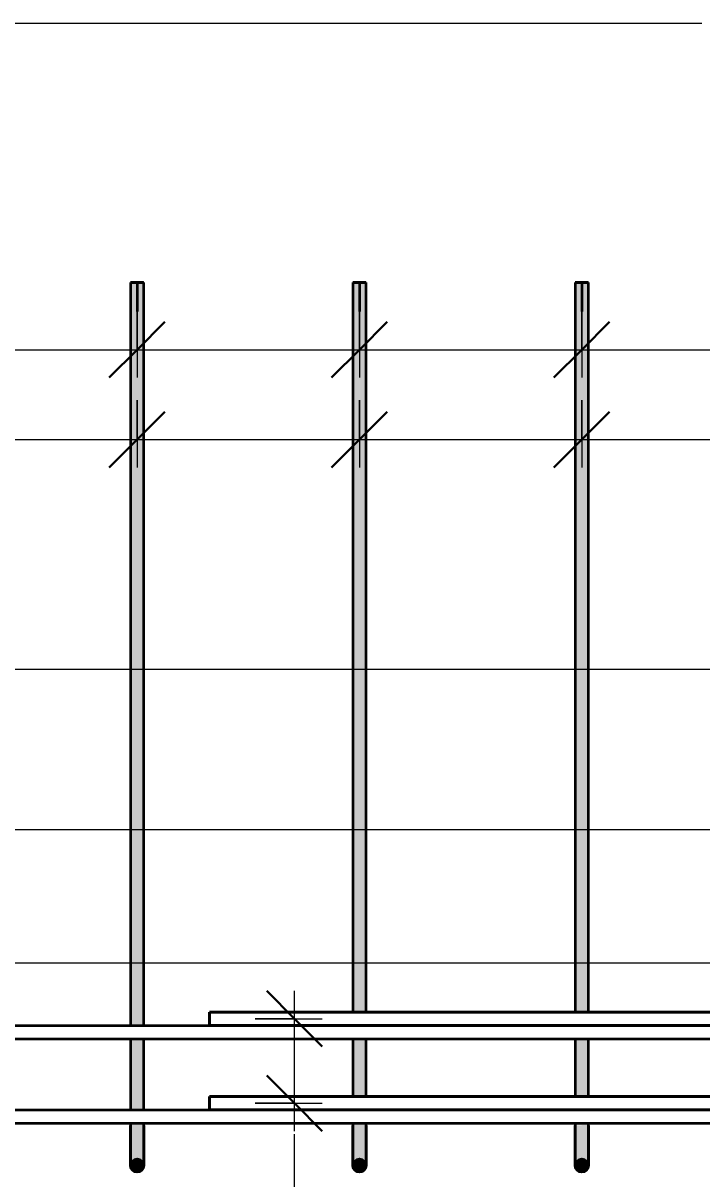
# Model space of a CAD drawing. Header units: millimetres. Extents: x -2461 to 50011, y -6221 to 38236.
# Drawn here: x 48197 to 48808, y 2726 to 3765 of the extents above; entities that cross this region are included whole.
import ezdxf

# ---------------------------------------------------------------- set-up
doc = ezdxf.new("R2010")
doc.units = ezdxf.units.MM
for name, color, linetype, lineweight in [('AA_Dim', 7, 'Continuous', 9), ('AA_Dim-25', 7, 'Continuous', 9), ('AA_Oformlenie', 7, 'Continuous', 9), ('AA_Vinoska', 7, 'Continuous', 9), ('AF_Perekritie_Опалубка', 253, 'Continuous', 18), ('AF_Stena_Опалубка', 253, 'Continuous', 18), ('KR_Armatura_Tonkie', 7, 'Continuous', 20)]:
    doc.layers.add(name, color=color, linetype=linetype, lineweight=lineweight)
doc.styles.add('ISOCPEUR_11', font='isocpeur.ttf', dxfattribs={"width": 0.85, "height": 62.5})
doc.styles.add('ISOCPEUR_12', font='isocpeur.ttf', dxfattribs={"width": 0.8, "height": 62.5})
doc.dimstyles.new('10_Раскладка_арматуры_с_засечками_1', dxfattribs={"dimscale": 304.8, "dimtxt": 0.18, "dimasz": 0.164042, "dimexe": 0.082021, "dimexo": 0, "dimgap": 0, "dimtad": 1, "dimdec": 3, "dimrnd": 0.001, "dimdsep": 46, "dimtxsty": 'ISOCPEUR_12', "dimblk1": 'OBLIQUE', "dimblk2": 'OBLIQUE', "dimsah": 1, "dimcen": 0.09, "dimdle": 0.082021, "dimazin": 0, "dimtfac": 1, "dimtdec": 4, "dimtix": 1, "dimtmove": 0, "dimatfit": 3, "dimfxl": 1, "dimtvp": 1, "dimtolj": 1, "dimtzin": 0, "dimlwd": 18, "dimlwe": 18, "dimarcsym": 2})
doc.dimstyles.new('10_Раскладка_арматуры_с_засечками_3', dxfattribs={"dimscale": 304.8, "dimtxt": 0.18, "dimasz": 0.164042, "dimexe": 0.082021, "dimexo": 0, "dimgap": 0, "dimtad": 1, "dimdec": 3, "dimrnd": 0.001, "dimdsep": 46, "dimtxsty": 'ISOCPEUR_11', "dimblk1": 'OBLIQUE', "dimblk2": 'OBLIQUE', "dimsah": 1, "dimcen": 0.09, "dimdle": 0.082021, "dimazin": 0, "dimtfac": 1, "dimtdec": 4, "dimtix": 1, "dimtmove": 0, "dimatfit": 3, "dimfxl": 1, "dimtvp": 1, "dimtolj": 1, "dimtzin": 0, "dimlwd": 18, "dimlwe": 18, "dimarcsym": 2})

# ---------------------------------------------------------------- blocks, each defined once
blk = doc.blocks.new('350_Стержень П торец СК-СГ _НесАрм_РабПлоск_ - 350_Стержень П торец СК-СГ _НесАрм_РабПлоск_-V33-Схема обрамления отверстия 1500х1050 _h_')
at = {"layer": 'KR_Armatura_Tonkie', "lineweight": 35}
h = blk.add_hatch(color=256, dxfattribs=at)
h.paths.add_polyline_path([(-32900.7, 2774), (-32895, 2774), (-32895, 2776), (-32901, 2776), (-32900.8, 2774)])
h.paths.add_polyline_path([(-32900.8, 2800), (-32895, 2800), (-32895, 2852), (-32901, 2852), (-32900.8, 2800)])
h.paths.add_polyline_path([(-32895, 2876), (-32895, 3532), (-32901, 3532), (-32900.7, 2876), (-32896.3, 2876)])
h = blk.add_hatch(color=256, dxfattribs=at)
h.paths.add_polyline_path([(-32890.8, 2774), (-32889, 2774), (-32889.2, 2776), (-32895, 2776), (-32895, 2774), (-32892, 2774)])
h.paths.add_polyline_path([(-32895, 2800), (-32889, 2800), (-32889.2, 2852), (-32895, 2852), (-32895, 2801.2)])
h.paths.add_polyline_path([(-32895, 2876), (-32889, 2876), (-32889.2, 3532), (-32895, 3532), (-32895, 2917.8)])
for points in [[(-32900.9, 2738.5), (-32900.4, 2740.5), (-32899.8, 2741.5), (-32898.4, 2742.9), (-32898, 2743.2), (-32896.1, 2743.9), (-32895, 2744), (-32895, 2774), (-32901, 2773.9), (-32900.9, 2749.7), (-32900.9, 2744.3), (-32900.7, 2742.3), (-32901, 2739.1)], [(-32889, 2738), (-32889.2, 2742.9), (-32889, 2743.9), (-32889.2, 2758.7), (-32889.6, 2766.2), (-32889.2, 2774), (-32895, 2774), (-32895, 2744), (-32893.4, 2743.8), (-32891.6, 2742.9), (-32890.2, 2741.5), (-32889.6, 2740.4), (-32889.2, 2739.6), (-32889, 2738.1)], [(-32895, 2732), (-32893.4, 2732.2), (-32892, 2732.8), (-32890.8, 2733.8), (-32889.8, 2735), (-32889.2, 2736.4), (-32889, 2738), (-32889.2, 2739.6), (-32889.9, 2741.2), (-32891.6, 2742.9), (-32892, 2743.2), (-32893.4, 2743.8), (-32895, 2744), (-32896.6, 2743.8), (-32898.4, 2742.9), (-32899.2, 2742.2), (-32900.2, 2741), (-32900.8, 2739.6), (-32901, 2738), (-32900.7, 2736.2), (-32900.2, 2735), (-32899.2, 2733.8), (-32898, 2732.8), (-32896.6, 2732.2)], [(-32900.9, 2740.6), (-32900.9, 2743.9), (-32901, 2742.8), (-32900.9, 2741)]]:
    blk.add_hatch(color=256, dxfattribs=at).paths.add_polyline_path(points)
h = blk.add_hatch(color=256, dxfattribs=at)
h.paths.add_polyline_path([(-32889.2, 2740.4), (-32889.1, 2742.3), (-32889.2, 2740.9)])
h.paths.add_polyline_path([(-32889.3, 2760.4), (-32889.2, 2772), (-32889.6, 2765.7), (-32889.6, 2764.1), (-32889.4, 2760.9)])
at = {"layer": 'AA_Oformlenie'}
for start, end in [(90, 270), (270, 90)]:
    blk.add_arc((-32895, 2738), 6, start, end, dxfattribs=at)
at = {"layer": 'KR_Armatura_Tonkie', "lineweight": 35}
for p, q in [((-32901, 3532), (-32901, 2876)), ((-32901, 3532), (-32895, 3532)), ((-32895, 3532), (-32900.8, 3532)), ((-32895, 3532), (-32900.8, 3532)), ((-32900.8, 3532), (-32895, 3532)), ((-32895, 3532), (-32889, 3532)), ((-32889.2, 3532), (-32895, 3532)), ((-32895, 3532), (-32889.2, 3532)), ((-32889.2, 3532), (-32895, 3532)), ((-32895, 3532), (-32895, 3506)), ((-32895, 3532), (-32895, 3506)), ((-32889, 2876), (-32889, 3532)), ((-32901, 2852), (-32901, 2800)), ((-32889, 2800), (-32889, 2852)), ((-32901, 2776), (-32901, 2774)), ((-32889, 2774), (-32889, 2776))]:
    blk.add_line(p, q, dxfattribs=at)
at = {"layer": 'KR_Armatura_Tonkie', "lineweight": 35, "flags": 128}
for points in [[(-32901, 2774), (-32901, 2762.3), (-32901, 2751.8), (-32901, 2743.8), (-32901, 2739.1), (-32901, 2738)], [(-32901, 2738), (-32901, 2740), (-32901, 2745.6), (-32901, 2754.4), (-32901, 2765.3), (-32901, 2774)], [(-32889, 2738), (-32889, 2740), (-32889, 2745.6), (-32889, 2754.4), (-32889, 2765.3), (-32889, 2774)], [(-32889, 2774), (-32889, 2762.3), (-32889, 2751.8), (-32889, 2743.8), (-32889, 2739.1), (-32889, 2738)]]:
    blk.add_lwpolyline(points, dxfattribs=at)
at = {"layer": 'KR_Armatura_Tonkie', "lineweight": 35}
blk.add_circle((-32895, 2738), 6, dxfattribs=at)
blk = doc.blocks.new('350_Стержень П торец СК-СГ _НесАрм_РабПлоск_ - 350_Стержень П торец СК-СГ _НесАрм_РабПлоск_-V36-Схема обрамления отверстия 1500х1050 _h_')
at = {"layer": 'KR_Armatura_Tonkie', "lineweight": 35}
h = blk.add_hatch(color=256, dxfattribs=at)
h.paths.add_polyline_path([(-33496.6, 2774), (-33495, 2774), (-33495, 2776), (-33501, 2776), (-33500.8, 2774), (-33498, 2774)])
h.paths.add_polyline_path([(-33501, 2788), (-33495, 2788), (-33495, 2852), (-33501, 2852), (-33501, 2801.2)])
h.paths.add_polyline_path([(-33495, 2864), (-33495, 3532), (-33501, 3532), (-33500.7, 2864), (-33496.4, 2864)])
h = blk.add_hatch(color=256, dxfattribs=at)
h.paths.add_polyline_path([(-33489, 2774), (-33489.2, 2776), (-33495, 2776), (-33495, 2774), (-33489.2, 2774)])
h.paths.add_polyline_path([(-33489.2, 2788), (-33489, 2788), (-33489.2, 2852), (-33495, 2852), (-33495, 2788), (-33489.8, 2788)])
h.paths.add_polyline_path([(-33493.6, 2864), (-33489, 2864), (-33489.2, 3532), (-33495, 3532), (-33495, 2864)])
for points in [[(-33500.9, 2738.5), (-33500.4, 2740.5), (-33499.8, 2741.5), (-33498.4, 2742.9), (-33498, 2743.2), (-33496.1, 2743.9), (-33495, 2744), (-33495, 2774), (-33501, 2774), (-33500.9, 2749.7), (-33500.9, 2744.3), (-33500.8, 2741.6), (-33501, 2739.1)], [(-33489, 2738), (-33489.1, 2743.2), (-33489, 2743.9), (-33489.1, 2757.5), (-33489.6, 2766.2), (-33489.2, 2774), (-33495, 2774), (-33495, 2744), (-33493.3, 2743.7), (-33491.6, 2742.9), (-33490.2, 2741.5), (-33489.6, 2740.4), (-33489.2, 2739.6), (-33489, 2738.1)], [(-33495, 2732), (-33493.3, 2732.3), (-33492, 2732.8), (-33490.8, 2733.8), (-33489.8, 2735), (-33489.2, 2736.4), (-33489, 2738), (-33489.2, 2739.6), (-33489.8, 2741), (-33491.6, 2742.9), (-33492, 2743.2), (-33493.4, 2743.8), (-33495, 2744), (-33496.6, 2743.8), (-33498.4, 2742.9), (-33499.2, 2742.2), (-33500.2, 2741), (-33500.8, 2739.6), (-33501, 2738), (-33500.8, 2736.4), (-33500.2, 2735), (-33499.2, 2733.8), (-33498, 2732.8), (-33496.6, 2732.2)], [(-33500.9, 2740.6), (-33500.9, 2743.9), (-33501, 2742.8), (-33500.9, 2741)]]:
    blk.add_hatch(color=256, dxfattribs=at).paths.add_polyline_path(points)
h = blk.add_hatch(color=256, dxfattribs=at)
h.paths.add_polyline_path([(-33489.2, 2740.4), (-33489.1, 2742.3), (-33489.2, 2740.9)])
h.paths.add_polyline_path([(-33489.3, 2760.4), (-33489.2, 2772), (-33489.6, 2765.7), (-33489.6, 2764.1), (-33489.4, 2760.9)])
at = {"layer": 'AA_Oformlenie'}
for start, end in [(90, 270), (270, 90)]:
    blk.add_arc((-33495, 2738), 6, start, end, dxfattribs=at)
at = {"layer": 'KR_Armatura_Tonkie', "lineweight": 35}
for p, q in [((-33501, 3532), (-33501, 2864)), ((-33501, 3532), (-33495, 3532)), ((-33495, 3532), (-33500.8, 3532)), ((-33495, 3532), (-33500.8, 3532)), ((-33500.8, 3532), (-33495, 3532)), ((-33495, 3532), (-33489, 3532)), ((-33489.2, 3532), (-33495, 3532)), ((-33495, 3532), (-33489.2, 3532)), ((-33489.2, 3532), (-33495, 3532)), ((-33495, 3532), (-33495, 3506)), ((-33495, 3532), (-33495, 3506)), ((-33489, 2864), (-33489, 3532)), ((-33501, 2852), (-33501, 2788)), ((-33489, 2788), (-33489, 2852)), ((-33501, 2776), (-33501, 2774)), ((-33489, 2774), (-33489, 2776))]:
    blk.add_line(p, q, dxfattribs=at)
at = {"layer": 'KR_Armatura_Tonkie', "lineweight": 35, "flags": 128}
for points in [[(-33501, 2774), (-33501, 2762.3), (-33501, 2751.8), (-33501, 2743.8), (-33501, 2739.1), (-33501, 2738)], [(-33501, 2738), (-33501, 2740), (-33501, 2745.6), (-33501, 2754.4), (-33501, 2765.3), (-33501, 2774)], [(-33489, 2738), (-33489, 2740), (-33489, 2745.6), (-33489, 2754.4), (-33489, 2765.3), (-33489, 2774)], [(-33489, 2774), (-33489, 2762.3), (-33489, 2751.8), (-33489, 2743.8), (-33489, 2739.1), (-33489, 2738)]]:
    blk.add_lwpolyline(points, dxfattribs=at)
at = {"layer": 'KR_Armatura_Tonkie', "lineweight": 35}
blk.add_circle((-33495, 2738), 6, dxfattribs=at)
blk = doc.blocks.new('350_Стержень П торец СК-СГ _НесАрм_РабПлоск_ - 350_Стержень П торец СК-СГ _НесАрм_РабПлоск_-V35-Схема обрамления отверстия 1500х1050 _h_')
at = {"layer": 'KR_Armatura_Tonkie', "lineweight": 35}
h = blk.add_hatch(color=256, dxfattribs=at)
h.paths.add_polyline_path([(-33896.6, 2774), (-33895, 2774), (-33895, 2776), (-33901, 2776), (-33900.8, 2774), (-33898, 2774)])
h.paths.add_polyline_path([(-33895, 2800), (-33895, 2852), (-33901, 2852), (-33900.8, 2800), (-33896.5, 2800)])
h.paths.add_polyline_path([(-33895, 2876), (-33895, 3532), (-33901, 3532), (-33900.7, 2876), (-33896.3, 2876)])
h = blk.add_hatch(color=256, dxfattribs=at)
h.paths.add_polyline_path([(-33892, 2774), (-33889, 2774), (-33889.2, 2776), (-33895, 2776), (-33895, 2774), (-33892, 2774)])
h.paths.add_polyline_path([(-33895, 2800), (-33889, 2800), (-33889.2, 2852), (-33895, 2852), (-33895, 2801.2)])
h.paths.add_polyline_path([(-33895, 2876), (-33889, 2876), (-33889.2, 3532), (-33895, 3532), (-33895, 2917.8)])
for points in [[(-33900.9, 2738.5), (-33900.4, 2740.5), (-33899.8, 2741.5), (-33898.4, 2742.9), (-33898, 2743.2), (-33896.1, 2743.9), (-33895, 2744), (-33895, 2774), (-33901, 2774), (-33900.9, 2749.7), (-33900.9, 2744.3), (-33900.8, 2741.6), (-33901, 2739.1)], [(-33889, 2738), (-33889.1, 2743.2), (-33889, 2743.9), (-33889.1, 2757.5), (-33889.6, 2764.7), (-33889.2, 2774), (-33895, 2774), (-33895, 2744), (-33893.4, 2743.8), (-33891.6, 2742.9), (-33890.2, 2741.5), (-33889.6, 2740.4), (-33889.2, 2739.6), (-33889, 2738.1)], [(-33895, 2732), (-33893.4, 2732.2), (-33892, 2732.8), (-33890.8, 2733.8), (-33889.8, 2735), (-33889.2, 2736.4), (-33889, 2738), (-33889.2, 2739.6), (-33889.8, 2741), (-33891.6, 2742.9), (-33892, 2743.2), (-33893.4, 2743.8), (-33895, 2744), (-33896.6, 2743.8), (-33898.4, 2742.9), (-33899.2, 2742.2), (-33900.2, 2741), (-33900.8, 2739.6), (-33901, 2738), (-33900.8, 2736.4), (-33900.2, 2735), (-33899.2, 2733.8), (-33898, 2732.8), (-33896.6, 2732.2)], [(-33900.9, 2740.6), (-33900.9, 2743.9), (-33901, 2742.8), (-33900.9, 2741)]]:
    blk.add_hatch(color=256, dxfattribs=at).paths.add_polyline_path(points)
h = blk.add_hatch(color=256, dxfattribs=at)
h.paths.add_polyline_path([(-33889.2, 2740.4), (-33889.1, 2742.3), (-33889.2, 2740.9)])
h.paths.add_polyline_path([(-33889.3, 2760.4), (-33889.2, 2772), (-33889.6, 2765.7), (-33889.6, 2764.1), (-33889.4, 2760.9)])
at = {"layer": 'AA_Oformlenie'}
for start, end in [(90, 270), (270, 90)]:
    blk.add_arc((-33895, 2738), 6, start, end, dxfattribs=at)
at = {"layer": 'KR_Armatura_Tonkie', "lineweight": 35}
for p, q in [((-33901, 3532), (-33901, 2876)), ((-33901, 3532), (-33895, 3532)), ((-33895, 3532), (-33900.8, 3532)), ((-33895, 3532), (-33900.8, 3532)), ((-33900.8, 3532), (-33895, 3532)), ((-33895, 3532), (-33889, 3532)), ((-33889.2, 3532), (-33895, 3532)), ((-33895, 3532), (-33889.2, 3532)), ((-33889.2, 3532), (-33895, 3532)), ((-33895, 3532), (-33895, 3506)), ((-33895, 3532), (-33895, 3506)), ((-33889, 2876), (-33889, 3532)), ((-33901, 2852), (-33901, 2800)), ((-33889, 2800), (-33889, 2852)), ((-33901, 2776), (-33901, 2774)), ((-33889, 2774), (-33889, 2776))]:
    blk.add_line(p, q, dxfattribs=at)
at = {"layer": 'KR_Armatura_Tonkie', "lineweight": 35, "flags": 128}
for points in [[(-33901, 2774), (-33901, 2762.3), (-33901, 2751.8), (-33901, 2743.8), (-33901, 2739.1), (-33901, 2738)], [(-33901, 2738), (-33901, 2740), (-33901, 2745.6), (-33901, 2754.4), (-33901, 2765.3), (-33901, 2774)], [(-33889, 2738), (-33889, 2740), (-33889, 2745.6), (-33889, 2754.4), (-33889, 2765.3), (-33889, 2774)], [(-33889, 2774), (-33889, 2762.3), (-33889, 2751.8), (-33889, 2743.8), (-33889, 2739.1), (-33889, 2738)]]:
    blk.add_lwpolyline(points, dxfattribs=at)
at = {"layer": 'KR_Armatura_Tonkie', "lineweight": 35}
blk.add_circle((-33895, 2738), 6, dxfattribs=at)
blk = doc.blocks.new('011_Прямоугольник обрыва _ЭлУзла_ - 011_Прямоугольник обрыва _ЭлУзла_-4156951-Схема обрамления отверстия 1500х1050 _h_')
at = {"layer": 'AA_Oformlenie'}
blk.add_line((-34010.1, 3765.2), (-32786.9, 3765.2), dxfattribs=at)
blk = doc.blocks.new('DIMBLOCK179-Схема обрамления отверстия 1500х1050 _h_')
at = {"layer": 'AA_Dim-25', "lineweight": 18}
for p, q in [((48099.6, 3506.9), (48099.6, 3446.5)), ((48099.6, 3471.5), (48099.6, 3506.9)), ((48299.6, 3506.9), (48299.6, 3446.5)), ((48299.6, 3471.5), (48299.6, 3506.9)), ((48099.6, 3471.5), (48299.6, 3471.5))]:
    blk.add_line(p, q, dxfattribs=at)
at = {"layer": 'AA_Dim-25', "lineweight": 30}
for p, q in [((48099.6, 3471.5), (48124.6, 3496.5)), ((48299.6, 3471.5), (48324.6, 3496.5)), ((48099.6, 3471.5), (48074.6, 3446.5)), ((48299.6, 3471.5), (48274.6, 3446.5))]:
    blk.add_line(p, q, dxfattribs=at)
blk = doc.blocks.new('_Oblique')
at = {"color": 0, "linetype": 'ByBlock', "lineweight": -2}
blk.add_line((-0.5, -0.5), (0.5, 0.5), dxfattribs=at)
blk = doc.blocks.new('DIMBLOCK180-Схема обрамления отверстия 1500х1050 _h_')
at = {"layer": 'AA_Dim-25', "lineweight": 18}
for p, q in [((48299.6, 3506.9), (48299.6, 3446.5)), ((48299.6, 3471.5), (48299.6, 3506.9)), ((48499.6, 3506.9), (48499.6, 3446.5)), ((48499.6, 3471.5), (48499.6, 3506.9)), ((48299.6, 3471.5), (48499.6, 3471.5))]:
    blk.add_line(p, q, dxfattribs=at)
at = {"layer": 'AA_Dim-25', "lineweight": 30}
for p, q in [((48299.6, 3471.5), (48324.6, 3496.5)), ((48499.6, 3471.5), (48524.6, 3496.5)), ((48299.6, 3471.5), (48274.6, 3446.5)), ((48499.6, 3471.5), (48474.6, 3446.5))]:
    blk.add_line(p, q, dxfattribs=at)
blk = doc.blocks.new('DIMBLOCK181-Схема обрамления отверстия 1500х1050 _h_')
at = {"layer": 'AA_Dim-25', "lineweight": 18}
for p, q in [((48499.6, 3506.9), (48499.6, 3446.5)), ((48499.6, 3471.5), (48499.6, 3506.9)), ((48699.6, 3506.9), (48699.6, 3446.5)), ((48699.6, 3471.5), (48699.6, 3506.9)), ((48499.6, 3471.5), (48699.6, 3471.5))]:
    blk.add_line(p, q, dxfattribs=at)
at = {"layer": 'AA_Dim-25', "lineweight": 30}
for p, q in [((48499.6, 3471.5), (48524.6, 3496.5)), ((48699.6, 3471.5), (48724.6, 3496.5)), ((48499.6, 3471.5), (48474.6, 3446.5)), ((48699.6, 3471.5), (48674.6, 3446.5))]:
    blk.add_line(p, q, dxfattribs=at)
blk = doc.blocks.new('DIMBLOCK182-Схема обрамления отверстия 1500х1050 _h_')
at = {"layer": 'AA_Dim-25', "lineweight": 18}
for p, q in [((48699.6, 3506.9), (48699.6, 3446.5)), ((48699.6, 3471.5), (48699.6, 3506.9)), ((48899.6, 3506.9), (48899.6, 3446.5)), ((48899.6, 3471.5), (48899.6, 3506.9)), ((48699.6, 3471.5), (48899.6, 3471.5))]:
    blk.add_line(p, q, dxfattribs=at)
at = {"layer": 'AA_Dim-25', "lineweight": 30}
for p, q in [((48699.6, 3471.5), (48724.6, 3496.5)), ((48899.6, 3471.5), (48924.6, 3496.5)), ((48699.6, 3471.5), (48674.6, 3446.5)), ((48899.6, 3471.5), (48874.6, 3446.5))]:
    blk.add_line(p, q, dxfattribs=at)
blk = doc.blocks.new('DIMBLOCK199-Схема обрамления отверстия 1500х1050 _h_')
at = {"layer": 'AA_Dim-25', "lineweight": 18}
for p, q in [((47387.6, 3219.7), (47387.6, 3159.3)), ((47387.6, 3184.3), (47387.6, 3219.7)), ((49011.6, 3219.7), (49011.6, 3159.3)), ((49011.6, 3184.3), (49011.6, 3219.7)), ((47387.6, 3184.3), (49011.6, 3184.3))]:
    blk.add_line(p, q, dxfattribs=at)
at = {"layer": 'AA_Dim-25', "lineweight": 30}
for p, q in [((47387.6, 3184.3), (47412.6, 3209.3)), ((49011.6, 3184.3), (49036.6, 3209.3)), ((47387.6, 3184.3), (47362.6, 3159.3)), ((49011.6, 3184.3), (48986.6, 3159.3))]:
    blk.add_line(p, q, dxfattribs=at)
blk = doc.blocks.new('DIMBLOCK207-Схема обрамления отверстия 1500х1050 _h_')
at = {"layer": 'AA_Dim-25', "lineweight": 30}
for p, q in [((48441.2, 2870), (48416.2, 2895)), ((48441.2, 2870), (48466.2, 2845)), ((48441.2, 2794), (48416.2, 2819)), ((48441.2, 2794), (48466.2, 2769))]:
    blk.add_line(p, q, dxfattribs=at)
at = {"layer": 'AA_Dim-25', "lineweight": 18}
for p, q in [((48441.2, 2769), (48441.2, 2895)), ((48405.9, 2870), (48466.2, 2870)), ((48441.2, 2870), (48405.9, 2870)), ((48405.9, 2794), (48466.2, 2794)), ((48441.2, 2794), (48405.9, 2794))]:
    blk.add_line(p, q, dxfattribs=at)
blk = doc.blocks.new('DIMBLOCK221-Схема обрамления отверстия 1500х1050 _h_')
at = {"layer": 'AA_Dim-25', "lineweight": 18}
for p, q in [((48099.6, 3426.1), (48099.6, 3365.7)), ((48099.6, 3390.7), (48099.6, 3426.1)), ((48299.6, 3426.1), (48299.6, 3365.7)), ((48299.6, 3390.7), (48299.6, 3426.1)), ((48099.6, 3390.7), (48299.6, 3390.7))]:
    blk.add_line(p, q, dxfattribs=at)
at = {"layer": 'AA_Dim-25', "lineweight": 30}
for p, q in [((48099.6, 3390.7), (48124.6, 3415.7)), ((48299.6, 3390.7), (48324.6, 3415.7)), ((48099.6, 3390.7), (48074.6, 3365.7)), ((48299.6, 3390.7), (48274.6, 3365.7))]:
    blk.add_line(p, q, dxfattribs=at)
blk = doc.blocks.new('DIMBLOCK222-Схема обрамления отверстия 1500х1050 _h_')
at = {"layer": 'AA_Dim-25', "lineweight": 18}
for p, q in [((48299.6, 3426.1), (48299.6, 3365.7)), ((48299.6, 3390.7), (48299.6, 3426.1)), ((48499.6, 3426.1), (48499.6, 3365.7)), ((48499.6, 3390.7), (48499.6, 3426.1)), ((48299.6, 3390.7), (48499.6, 3390.7))]:
    blk.add_line(p, q, dxfattribs=at)
at = {"layer": 'AA_Dim-25', "lineweight": 30}
for p, q in [((48299.6, 3390.7), (48324.6, 3415.7)), ((48499.6, 3390.7), (48524.6, 3415.7)), ((48299.6, 3390.7), (48274.6, 3365.7)), ((48499.6, 3390.7), (48474.6, 3365.7))]:
    blk.add_line(p, q, dxfattribs=at)
blk = doc.blocks.new('DIMBLOCK223-Схема обрамления отверстия 1500х1050 _h_')
at = {"layer": 'AA_Dim-25', "lineweight": 18}
for p, q in [((48499.6, 3426.1), (48499.6, 3365.7)), ((48499.6, 3390.7), (48499.6, 3426.1)), ((48699.6, 3426.1), (48699.6, 3365.7)), ((48699.6, 3390.7), (48699.6, 3426.1)), ((48499.6, 3390.7), (48699.6, 3390.7))]:
    blk.add_line(p, q, dxfattribs=at)
at = {"layer": 'AA_Dim-25', "lineweight": 30}
for p, q in [((48499.6, 3390.7), (48524.6, 3415.7)), ((48699.6, 3390.7), (48724.6, 3415.7)), ((48499.6, 3390.7), (48474.6, 3365.7)), ((48699.6, 3390.7), (48674.6, 3365.7))]:
    blk.add_line(p, q, dxfattribs=at)
blk = doc.blocks.new('DIMBLOCK224-Схема обрамления отверстия 1500х1050 _h_')
at = {"layer": 'AA_Dim-25', "lineweight": 18}
for p, q in [((48699.6, 3426.1), (48699.6, 3365.7)), ((48699.6, 3390.7), (48699.6, 3426.1)), ((48899.6, 3426.1), (48899.6, 3365.7)), ((48899.6, 3390.7), (48899.6, 3426.1)), ((48699.6, 3390.7), (48924.6, 3390.7))]:
    blk.add_line(p, q, dxfattribs=at)
at = {"layer": 'AA_Dim-25', "lineweight": 30}
for p, q in [((48699.6, 3390.7), (48724.6, 3415.7)), ((48899.6, 3390.7), (48924.6, 3415.7)), ((48699.6, 3390.7), (48674.6, 3365.7)), ((48899.6, 3390.7), (48874.6, 3365.7))]:
    blk.add_line(p, q, dxfattribs=at)

msp = doc.modelspace()

# ---------------------------------------------------------------- linework, layer by layer
at = {"layer": 'AA_Vinoska'}
msp.add_line((48440.934, 2766.0626), (48440.934, 2327.8325), dxfattribs=at)
at = {"layer": 'AF_Perekritie_Опалубка', "lineweight": 20}
for p, q in [((47084.619, 3040), (49314.619, 3040)), ((49314.619, 2920), (47084.619, 2920))]:
    msp.add_line(p, q, dxfattribs=at)
at = {"layer": 'AF_Stena_Опалубка', "lineweight": 20}
msp.add_line((49314.619, 2920), (47284.619, 2920), dxfattribs=at)
at = {"layer": 'KR_Armatura_Tonkie', "lineweight": 35}
for p, q in [((48364.7214, 2876), (49242.7214, 2876)), ((48364.7214, 2864), (48364.7214, 2876)), ((49242.7214, 2876), (48364.7214, 2876)), ((48364.7214, 2876), (48364.7214, 2864)), ((47114.285, 2864), (49284.285, 2864)), ((47114.285, 2864), (49284.285, 2864)), ((47324.285, 2864), (49184.285, 2864)), ((48364.7214, 2864), (49242.7214, 2864)), ((49242.7214, 2864), (48364.7214, 2864)), ((47114.285, 2852), (49284.285, 2852)), ((47114.285, 2852), (49284.285, 2852)), ((47324.285, 2852), (49184.285, 2852)), ((48364.7214, 2800), (49242.7214, 2800)), ((48364.7214, 2788), (48364.7214, 2800)), ((49242.7214, 2800), (48364.7214, 2800)), ((48364.7214, 2800), (48364.7214, 2788)), ((47114.285, 2788), (49284.285, 2788)), ((47114.285, 2788), (49284.285, 2788)), ((47324.285, 2788), (49184.285, 2788)), ((48364.7214, 2788), (49242.7214, 2788)), ((49242.7214, 2788), (48364.7214, 2788)), ((47114.285, 2776), (49284.285, 2776)), ((47114.285, 2776), (49284.285, 2776)), ((47324.285, 2776), (49184.285, 2776))]:
    msp.add_line(p, q, dxfattribs=at)

# ---------------------------------------------------------------- block references
at = {"layer": 'AA_Oformlenie'}
msp.add_blockref('011_Прямоугольник обрыва _ЭлУзла_ - 011_Прямоугольник обрыва _ЭлУзла_-4156951-Схема обрамления отверстия 1500х1050 _h_', (81594.619, 0), dxfattribs=at)
at = {"layer": 'KR_Armatura_Tonkie', "lineweight": 35}
for name, p in [('350_Стержень П торец СК-СГ _НесАрм_РабПлоск_ - 350_Стержень П торец СК-СГ _НесАрм_РабПлоск_-V36-Схема обрамления отверстия 1500х1050 _h_', (81794.619, 0)), ('350_Стержень П торец СК-СГ _НесАрм_РабПлоск_ - 350_Стержень П торец СК-СГ _НесАрм_РабПлоск_-V35-Схема обрамления отверстия 1500х1050 _h_', (82394.619, 0)), ('350_Стержень П торец СК-СГ _НесАрм_РабПлоск_ - 350_Стержень П торец СК-СГ _НесАрм_РабПлоск_-V33-Схема обрамления отверстия 1500х1050 _h_', (81594.619, 0))]:
    msp.add_blockref(name, p, dxfattribs=at)

# ---------------------------------------------------------------- dimensions: what is measured, and where the dimension line sits
at = {"layer": 'AA_Dim', "lineweight": 18}
for base, p1, p2, dimstyle, override, picture, middle in [((48299.619, 3471.5427), (48099.619, 3506.898), (48299.619, 3506.898), '10_Раскладка_арматуры_с_засечками_3', {"dimpost": '<>', "dimfxl": 200}, 'DIMBLOCK179-Схема обрамления отверстия 1500х1050 _h_', (48199.619, 3502.7927)), ((48499.619, 3471.5427), (48299.619, 3506.898), (48499.619, 3506.898), '10_Раскладка_арматуры_с_засечками_3', {"dimpost": '<>', "dimfxl": 200}, 'DIMBLOCK180-Схема обрамления отверстия 1500х1050 _h_', (48399.619, 3502.7927)), ((48699.619, 3471.5427), (48499.619, 3506.898), (48699.619, 3506.898), '10_Раскладка_арматуры_с_засечками_3', {"dimpost": '<>', "dimfxl": 200}, 'DIMBLOCK181-Схема обрамления отверстия 1500х1050 _h_', (48599.619, 3502.7927)), ((48899.619, 3471.5427), (48699.619, 3506.898), (48899.619, 3506.898), '10_Раскладка_арматуры_с_засечками_3', {"dimpost": '<>', "dimfxl": 200}, 'DIMBLOCK182-Схема обрамления отверстия 1500х1050 _h_', (48799.619, 3502.7927)), ((48299.619, 3390.7453), (48099.619, 3426.1007), (48299.619, 3426.1007), '10_Раскладка_арматуры_с_засечками_1', {"dimpost": '<>', "dimfxl": 200}, 'DIMBLOCK221-Схема обрамления отверстия 1500х1050 _h_', (48199.619, 3421.9953)), ((48499.619, 3390.7453), (48299.619, 3426.1007), (48499.619, 3426.1007), '10_Раскладка_арматуры_с_засечками_1', {"dimpost": '<>', "dimfxl": 200}, 'DIMBLOCK222-Схема обрамления отверстия 1500х1050 _h_', (48399.619, 3421.9953)), ((48699.619, 3390.7453), (48499.619, 3426.1007), (48699.619, 3426.1007), '10_Раскладка_арматуры_с_засечками_1', {"dimpost": '<>', "dimfxl": 200}, 'DIMBLOCK223-Схема обрамления отверстия 1500х1050 _h_', (48599.619, 3421.9953)), ((48899.619, 3390.7453), (48699.619, 3426.1007), (48899.619, 3426.1007), '10_Раскладка_арматуры_с_засечками_1', {"dimpost": '<>', "dimfxl": 200}, 'DIMBLOCK224-Схема обрамления отверстия 1500х1050 _h_', (48799.619, 3421.9953)), ((49011.619, 3184.3399), (47387.619, 3219.6952), (49011.619, 3219.6952), '10_Раскладка_арматуры_с_засечками_1', {"dimpost": '<>', "dimfxl": 1624}, 'DIMBLOCK199-Схема обрамления отверстия 1500х1050 _h_', (48199.619, 3215.5899))]:
    dim = msp.add_linear_dim(base=base, p1=p1, p2=p2, dimstyle=dimstyle, override=override, dxfattribs=at)
    dim.commit()
    dim.dimension.update_dxf_attribs({"geometry": picture, "text_midpoint": middle})
dim = msp.add_linear_dim(base=(48441.2418, 2870), p1=(48405.8864, 2794), p2=(48405.8864, 2870), angle=90, dimstyle='10_Раскладка_арматуры_с_засечками_1', override={"dimpost": '<>', "dimfxl": 76}, dxfattribs=at)
dim.commit()
dim.dimension.update_dxf_attribs({"geometry": 'DIMBLOCK207-Схема обрамления отверстия 1500х1050 _h_', "text_midpoint": (48409.9918, 2832)})

doc.saveas('drawing.dxf')
